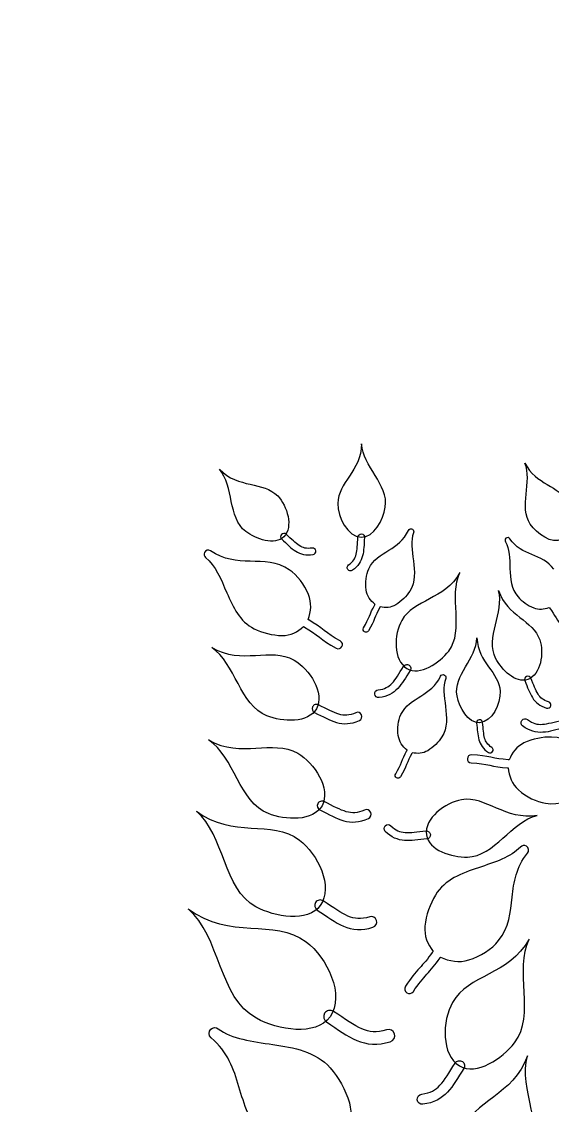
# Model space of a CAD drawing. Extents: x 5.1 to 86.3, y 5.1 to 86.3.
# Drawn here: x 21.09 to 25.39, y 59.46 to 68.23 of the extents above; entities that cross this region are included whole.
import ezdxf

# ---------------------------------------------------------------- set-up
doc = ezdxf.new("R2010")
doc.units = 0
doc.layers.add('View004', color=7, linetype='CONTINUOUS')

msp = doc.modelspace()

# ---------------------------------------------------------------- linework, layer by layer
at = {"layer": 'View004', "color": 1}
for p, q in [((23.196243, 64.079094), (23.196243, 64.079094)), ((23.216527, 64.061175), (23.216527, 64.061175)), ((23.844577, 64.083778), (23.844577, 64.083778)), ((24.257152, 64.121485), (24.257063, 64.121488)), ((23.842193, 64.056817), (23.842193, 64.056817)), ((25.012871, 64.048382), (25.012872, 64.04831)), ((22.573893, 63.934472), (22.573903, 63.934459)), ((24.229231, 63.021952), (24.229231, 63.021952)), ((24.211558, 62.995535), (24.211558, 62.995535)), ((24.517096, 62.942326), (24.517008, 62.94233)), ((25.180336, 62.932116), (25.180336, 62.932116)), ((25.19099, 62.907183), (25.19099, 62.907183)), ((23.448425, 62.685669), (23.448425, 62.685669)), ((23.480217, 62.670596), (23.480217, 62.670596)), ((24.79749, 62.581651), (24.79749, 62.581651)), ((24.80033, 62.557237), (24.80033, 62.557237)), ((23.490553, 61.901517), (23.490553, 61.901517)), ((23.524959, 61.885268), (23.524959, 61.885268)), ((24.369806, 61.649711), (24.369806, 61.649711)), ((24.402345, 61.652631), (24.402345, 61.652631)), ((25.178902, 61.558276), (25.178907, 61.558233)), ((23.472787, 61.103194), (23.472787, 61.103194)), ((23.510888, 61.079004), (23.510888, 61.079004)), ((23.545915, 60.207058), (23.545915, 60.207058)), ((23.589544, 60.179358), (23.589544, 60.179358)), ((22.625741, 60.079286), (22.625752, 60.079238)), ((24.637391, 59.78227), (24.637391, 59.78227)), ((24.660624, 59.817191), (24.660624, 59.817191))]:
    msp.add_line(p, q, dxfattribs=at)
at = {"layer": 'View004', "color": 3}
msp.add_open_spline([(7.701295, 45.701241), (7.701295, 59.277333), (14.944054, 71.82216), (26.701295, 78.610206)], degree=3, dxfattribs=at)
at = {"layer": 'View004', "color": 1}
for points in [[(23.845083, 64.811487), (23.842517, 64.592084), (23.654558, 64.499465), (23.651984, 64.330384)], [(24.037122, 64.300546), (24.065668, 64.480239), (23.853571, 64.633137), (23.845083, 64.811487)], [(22.907368, 64.10385), (22.76299, 64.214573), (22.811643, 64.47147), (22.695058, 64.606707)], [(22.695058, 64.606707), (22.847915, 64.449293), (23.048023, 64.511452), (23.166254, 64.390554)], [(25.210446, 64.163577), (25.116385, 64.299413), (25.229817, 64.507997), (25.166594, 64.657306)], [(25.166594, 64.657306), (25.255015, 64.478748), (25.445288, 64.476894), (25.513917, 64.339525)], [(23.166254, 64.390554), (23.243909, 64.31115), (23.294498, 64.140268), (23.216527, 64.061175)], [(23.651984, 64.330384), (23.650292, 64.219332), (23.731191, 64.06054), (23.842193, 64.056817)], [(23.842193, 64.056817), (23.946165, 64.05333), (24.020801, 64.197804), (24.037122, 64.300546)], [(25.465875, 64.040793), (25.382152, 63.997033), (25.264227, 64.08591), (25.210446, 64.163577)], [(23.216527, 64.061175), (23.143494, 63.98709), (22.989917, 64.040542), (22.907368, 64.10385)], [(23.196243, 64.079094), (23.186518, 64.068084), (23.187523, 64.051285), (23.19849, 64.041512)], [(23.214957, 64.087975), (23.207778, 64.087656), (23.20103, 64.084454), (23.196243, 64.079094)], [(23.234386, 64.080789), (23.229142, 64.085703), (23.222137, 64.088294), (23.214957, 64.087975)], [(23.341223, 63.989442), (23.310924, 64.008427), (23.278546, 64.040691), (23.234386, 64.080789)], [(23.815737, 64.058757), (23.81616, 64.065931), (23.819459, 64.072632), (23.824887, 64.077342)], [(23.824887, 64.077342), (23.830316, 64.082052), (23.837415, 64.084372), (23.844577, 64.083778)], [(23.844577, 64.083778), (23.85921, 64.082483), (23.870042, 64.069603), (23.868811, 64.054965)], [(24.065652, 63.952058), (24.127698, 63.991274), (24.187263, 64.031941), (24.224069, 64.111665)], [(24.224069, 64.111665), (24.229845, 64.124274), (24.245432, 64.128887), (24.257152, 64.121485)], [(24.266085, 64.093703), (24.241293, 64.030387), (24.253651, 63.95001), (24.264261, 63.86652)], [(24.257063, 64.121488), (24.266335, 64.11556), (24.270128, 64.103925), (24.266085, 64.093703)], [(23.19849, 64.041512), (23.241398, 64.002561), (23.274164, 63.96816), (23.312615, 63.944094)], [(23.444712, 63.969373), (23.398828, 63.962643), (23.371514, 63.97045), (23.341223, 63.989442)], [(23.801093, 63.918958), (23.810009, 63.953583), (23.811295, 63.999274), (23.815737, 64.058757)], [(23.868811, 64.054965), (23.864487, 63.997176), (23.864391, 63.949668), (23.853056, 63.905745)], [(25.012872, 64.04831), (25.004945, 64.041242), (25.003136, 64.029515), (25.008616, 64.02038)], [(25.008616, 64.02038), (25.04214, 63.963798), (25.042862, 63.885147), (25.045765, 63.8038)], [(25.045984, 64.044126), (25.038536, 64.05526), (25.022911, 64.057236), (25.012871, 64.048382)], [(25.222063, 63.916433), (25.156726, 63.944211), (25.093534, 63.973752), (25.045984, 64.044126)], [(22.573903, 63.934459), (22.566607, 63.92005), (22.570483, 63.902456), (22.583236, 63.892522)], [(22.623133, 63.946746), (22.606391, 63.958389), (22.583211, 63.952598), (22.573893, 63.934472)], [(22.583236, 63.892522), (22.661939, 63.830848), (22.706337, 63.719805), (22.755317, 63.606151)], [(22.943033, 63.862937), (22.835147, 63.866281), (22.729316, 63.873266), (22.623133, 63.946746)], [(23.312615, 63.944094), (23.351038, 63.919999), (23.396283, 63.908289), (23.452374, 63.916516)], [(23.474972, 63.946775), (23.472856, 63.961371), (23.459308, 63.971488), (23.444712, 63.969373)], [(23.452374, 63.916516), (23.46697, 63.918631), (23.477087, 63.932179), (23.474972, 63.946775)], [(23.739822, 63.833175), (23.777743, 63.85987), (23.792186, 63.884331), (23.801093, 63.918958)], [(23.853056, 63.905745), (23.841763, 63.861821), (23.816996, 63.822187), (23.77064, 63.789553)], [(23.903669, 63.802113), (23.937922, 63.87565), (24.003609, 63.912841), (24.065652, 63.952058)], [(25.400043, 63.79852), (25.355894, 63.863386), (25.287397, 63.888658), (25.222063, 63.916433)], [(23.260232, 63.794036), (23.161904, 63.861592), (23.050919, 63.859624), (22.943033, 63.862937)], [(23.73342, 63.795955), (23.72491, 63.808), (23.727776, 63.824664), (23.739822, 63.833175)], [(23.881644, 63.63155), (23.873041, 63.690351), (23.881041, 63.753556), (23.903669, 63.802113)], [(24.264261, 63.86652), (24.27484, 63.783029), (24.283268, 63.69509), (24.235145, 63.621385)], [(25.045765, 63.8038), (25.048653, 63.722453), (25.054315, 63.637194), (25.111725, 63.574327)], [(23.415558, 63.594449), (23.382528, 63.675359), (23.325169, 63.749436), (23.260232, 63.794036)], [(23.77064, 63.789553), (23.758595, 63.781043), (23.741931, 63.783909), (23.73342, 63.795955)], [(24.640503, 63.771021), (24.51402, 63.54654), (24.268192, 63.557258), (24.170105, 63.384601)], [(24.549856, 63.136487), (24.680678, 63.305411), (24.548575, 63.582574), (24.640503, 63.771021)], [(23.954125, 63.513887), (23.917463, 63.543223), (23.888818, 63.582515), (23.881644, 63.63155)], [(24.929581, 63.07867), (24.846524, 63.240911), (25.000958, 63.452459), (24.953586, 63.624937)], [(24.953586, 63.624937), (25.024249, 63.416803), (25.232036, 63.387047), (25.28706, 63.226836)], [(22.755317, 63.606151), (22.804299, 63.492498), (22.859319, 63.374813), (22.975335, 63.317406)], [(23.411682, 63.391261), (23.4362, 63.455808), (23.443131, 63.52698), (23.415558, 63.594449)], [(24.235145, 63.621385), (24.208697, 63.580869), (24.167984, 63.538609), (24.121143, 63.510163)], [(25.111725, 63.574327), (25.14328, 63.53977), (25.188728, 63.505768), (25.237871, 63.485908)], [(23.86122, 63.323335), (23.906927, 63.399524), (23.9098, 63.436669), (23.951997, 63.510391)], [(23.991864, 63.487865), (23.952625, 63.419366), (23.94922, 63.380892), (23.900642, 63.299896)], [(23.951997, 63.510391), (23.952594, 63.511607), (23.953289, 63.512823), (23.954125, 63.513887)], [(23.994372, 63.493793), (23.993753, 63.491741), (23.992928, 63.489689), (23.991864, 63.487865)], [(24.121143, 63.510163), (24.0822, 63.486512), (24.037103, 63.484073), (23.994372, 63.493793)], [(25.237871, 63.485908), (25.278728, 63.469393), (25.322159, 63.474082), (25.361436, 63.490012)], [(25.361436, 63.490012), (25.362348, 63.488112), (25.363412, 63.486364), (25.36478, 63.484768)], [(25.36478, 63.484768), (25.412903, 63.425488), (25.422145, 63.389291), (25.481132, 63.319537)], [(23.416926, 63.388373), (23.415254, 63.389513), (23.413506, 63.390425), (23.411682, 63.391261)], [(23.671658, 63.219262), (23.556846, 63.28162), (23.525456, 63.326522), (23.416926, 63.388373)], [(24.170105, 63.384601), (24.10568, 63.271201), (24.099356, 63.062023), (24.211558, 62.995535)], [(22.975335, 63.317406), (23.039106, 63.285851), (23.122248, 63.262739), (23.202828, 63.261706)], [(23.202828, 63.261706), (23.269822, 63.26087), (23.328771, 63.291437), (23.375634, 63.335677)], [(23.375634, 63.335677), (23.37799, 63.333549), (23.380498, 63.331573), (23.383256, 63.330053)], [(23.383256, 63.330053), (23.484134, 63.272604), (23.517193, 63.226417), (23.639237, 63.160119)], [(23.900642, 63.299896), (23.885267, 63.272658), (23.844637, 63.29678), (23.86122, 63.323335)], [(23.639237, 63.160119), (23.679061, 63.137106), (23.712478, 63.198066), (23.671658, 63.219262)], [(24.617276, 62.773595), (24.58686, 62.935996), (24.775558, 63.080104), (24.778794, 63.242214)], [(24.778794, 63.242214), (24.786621, 63.043116), (24.959562, 62.963751), (24.966136, 62.810333)], [(25.28706, 63.226836), (25.323201, 63.121611), (25.295537, 62.945243), (25.19099, 62.907183)], [(22.632334, 63.164083), (22.879972, 63.022547), (23.107514, 63.172285), (23.298746, 63.063881)], [(23.078696, 62.612505), (22.858472, 62.698779), (22.826677, 63.037176), (22.632334, 63.164083)], [(24.211558, 62.995535), (24.316654, 62.933258), (24.475057, 63.039901), (24.549856, 63.136487)], [(23.298746, 63.063881), (23.424349, 62.992684), (23.549106, 62.797478), (23.480217, 62.670596)], [(24.091421, 62.876774), (24.120147, 62.907396), (24.147261, 62.953721), (24.18541, 63.012465)], [(24.18541, 63.012465), (24.189895, 63.019615), (24.197074, 63.024652), (24.205323, 63.026438)], [(24.205323, 63.026438), (24.213571, 63.028224), (24.222191, 63.026607), (24.229231, 63.021952)], [(24.229231, 63.021952), (24.243568, 63.012359), (24.247453, 62.992982), (24.237922, 62.978603)], [(25.19099, 62.907183), (25.093064, 62.871535), (24.977069, 62.985906), (24.929581, 63.07867)], [(24.237922, 62.978603), (24.200851, 62.921536), (24.173936, 62.87267), (24.137473, 62.833838)], [(24.325596, 62.7729), (24.387643, 62.812116), (24.447207, 62.852783), (24.484013, 62.932507)], [(24.484013, 62.932507), (24.489789, 62.945116), (24.505377, 62.949729), (24.517096, 62.942326)], [(24.517008, 62.94233), (24.52628, 62.936402), (24.530072, 62.924767), (24.526029, 62.914545)], [(25.180336, 62.932116), (25.166805, 62.926333), (25.160494, 62.9107), (25.166218, 62.897143)], [(25.201088, 62.932109), (25.194454, 62.934906), (25.186972, 62.934909), (25.180336, 62.932116)], [(25.21558, 62.917256), (25.212947, 62.923957), (25.207722, 62.929312), (25.201088, 62.932109)], [(23.979908, 62.823024), (24.034025, 62.829109), (24.062705, 62.846145), (24.091421, 62.876774)], [(24.137473, 62.833838), (24.10105, 62.794982), (24.053175, 62.768149), (23.987021, 62.76071)], [(24.526029, 62.914545), (24.501238, 62.851229), (24.513595, 62.770851), (24.524205, 62.687362)], [(25.166218, 62.897143), (25.188304, 62.843457), (25.203168, 62.798246), (25.227619, 62.759944)], [(25.272994, 62.788683), (25.253737, 62.818883), (25.238306, 62.861994), (25.21558, 62.917256)], [(23.952307, 62.78831), (23.950343, 62.805517), (23.9627, 62.821059), (23.979908, 62.823024)], [(23.987021, 62.76071), (23.969814, 62.758745), (23.954272, 62.771102), (23.952307, 62.78831)], [(24.163613, 62.622955), (24.197866, 62.696492), (24.263553, 62.733683), (24.325596, 62.7729)], [(24.80033, 62.557237), (24.706037, 62.551466), (24.634666, 62.68074), (24.617276, 62.773595)], [(24.966136, 62.810333), (24.970455, 62.709569), (24.900999, 62.563398), (24.80033, 62.557237)], [(25.227619, 62.759944), (25.252031, 62.721627), (25.287939, 62.691586), (25.342229, 62.674923)], [(25.358014, 62.726045), (25.313602, 62.739676), (25.292242, 62.758479), (25.272994, 62.788683)], [(23.480217, 62.670596), (23.415691, 62.551749), (23.204612, 62.563175), (23.078696, 62.612505)], [(23.448425, 62.685669), (23.440246, 62.668413), (23.447554, 62.647792), (23.464773, 62.639538)], [(23.4686, 62.703505), (23.459747, 62.700519), (23.452473, 62.694089), (23.448425, 62.685669)], [(23.495456, 62.701529), (23.487136, 62.705778), (23.477453, 62.70649), (23.4686, 62.703505)], [(23.66181, 62.625929), (23.617126, 62.638724), (23.56506, 62.667358), (23.495456, 62.701529)], [(24.524205, 62.687362), (24.534784, 62.603871), (24.543213, 62.515932), (24.495089, 62.442227)], [(25.342229, 62.674923), (25.356346, 62.670565), (25.371324, 62.678475), (25.375682, 62.692592)], [(25.375682, 62.692592), (25.380041, 62.706709), (25.372131, 62.721686), (25.358014, 62.726045)], [(23.464773, 62.639538), (23.532401, 62.606348), (23.585721, 62.575186), (23.642418, 62.558982)], [(23.642418, 62.558982), (23.699091, 62.542731), (23.759822, 62.544407), (23.826915, 62.574892)], [(23.798301, 62.638151), (23.743416, 62.613213), (23.706488, 62.613122), (23.66181, 62.625929)], [(23.844237, 62.620829), (23.836336, 62.638297), (23.815769, 62.646053), (23.798301, 62.638151)], [(23.826915, 62.574892), (23.844384, 62.582794), (23.852139, 62.60336), (23.844237, 62.620829)], [(24.141588, 62.452392), (24.132985, 62.511193), (24.140986, 62.574397), (24.163613, 62.622955)], [(24.79749, 62.581651), (24.78424, 62.580108), (24.77473, 62.568145), (24.776214, 62.554888)], [(24.815525, 62.576302), (24.810479, 62.580441), (24.803977, 62.58237), (24.79749, 62.581651)], [(24.824297, 62.559661), (24.823733, 62.566163), (24.820571, 62.572162), (24.815525, 62.576302)], [(25.148487, 62.531072), (25.134231, 62.541735), (25.131318, 62.561935), (25.141981, 62.576191)], [(25.141981, 62.576191), (25.152643, 62.590446), (25.172843, 62.593359), (25.187099, 62.582697)], [(25.187099, 62.582697), (25.231868, 62.549094), (25.265331, 62.541616), (25.308404, 62.54428)], [(25.308404, 62.54428), (25.35148, 62.546932), (25.404421, 62.562466), (25.474372, 62.579509)], [(24.776214, 62.554888), (24.781587, 62.502539), (24.782866, 62.459416), (24.794255, 62.419829)], [(24.841094, 62.433125), (24.832132, 62.464333), (24.82982, 62.505777), (24.824297, 62.559661)], [(25.312578, 62.479697), (25.25794, 62.476313), (25.203213, 62.489996), (25.148487, 62.531072)], [(25.489776, 62.517158), (25.421814, 62.50061), (25.367229, 62.483035), (25.312578, 62.479697)], [(22.607211, 62.417544), (22.87525, 62.264891), (23.121075, 62.427199), (23.32806, 62.310283)], [(23.090835, 61.821784), (22.852533, 61.91472), (22.81759, 62.280623), (22.607211, 62.417544)], [(24.214069, 62.334729), (24.177407, 62.364065), (24.148763, 62.403357), (24.141588, 62.452392)], [(24.495089, 62.442227), (24.468641, 62.401711), (24.427928, 62.359451), (24.381087, 62.331005)], [(24.794255, 62.419829), (24.805608, 62.38024), (24.829083, 62.344884), (24.87198, 62.316422)], [(24.898863, 62.356792), (24.863771, 62.380074), (24.850047, 62.401917), (24.841094, 62.433125)], [(25.380811, 62.441476), (25.311894, 62.441922), (25.229678, 62.4268), (25.159057, 62.393535)], [(25.694861, 62.283278), (25.604014, 62.361498), (25.506196, 62.440667), (25.380811, 62.441476)], [(23.32806, 62.310283), (23.464009, 62.233495), (23.599248, 62.022598), (23.524959, 61.885268)], [(24.121165, 62.144177), (24.166871, 62.220366), (24.169744, 62.257511), (24.211941, 62.331233)], [(24.251808, 62.308707), (24.212569, 62.240208), (24.209164, 62.201734), (24.160586, 62.120738)], [(24.211941, 62.331233), (24.212539, 62.332449), (24.213233, 62.333665), (24.214069, 62.334729)], [(24.254316, 62.314635), (24.253697, 62.312583), (24.252872, 62.310531), (24.251808, 62.308707)], [(24.381087, 62.331005), (24.342145, 62.307354), (24.297048, 62.304914), (24.254316, 62.314635)], [(24.87198, 62.316422), (24.883128, 62.308999), (24.898183, 62.312018), (24.905606, 62.323166)], [(24.905606, 62.323166), (24.913029, 62.334314), (24.91001, 62.349368), (24.898863, 62.356792)], [(25.159057, 62.393535), (25.10034, 62.365886), (25.061974, 62.314239), (25.039915, 62.25584)], [(24.735898, 62.296987), (24.691453, 62.300179), (24.6882, 62.232888), (24.732706, 62.231726)], [(24.732706, 62.231726), (24.859141, 62.226102), (24.905518, 62.200292), (25.026267, 62.192441)], [(25.030894, 62.257512), (24.918676, 62.264808), (24.870301, 62.290983), (24.735898, 62.296987)], [(25.039915, 62.25584), (25.037027, 62.256752), (25.033987, 62.25736), (25.030894, 62.257512)], [(24.160586, 62.120738), (24.145211, 62.0935), (24.104582, 62.117622), (24.121165, 62.144177)], [(25.026267, 62.192441), (25.028167, 62.192182), (25.030143, 62.192097), (25.032043, 62.192183)], [(25.032043, 62.192183), (25.038047, 62.125569), (25.0622, 62.060645), (25.114794, 62.013562)], [(25.266991, 61.807287), (25.005787, 61.763526), (24.855651, 61.967066), (24.654229, 61.93405)], [(25.114794, 62.013562), (25.177866, 61.957101), (25.259231, 61.9169), (25.334698, 61.905588)], [(25.334698, 61.905588), (25.448979, 61.888442), (25.544807, 61.937211), (25.640178, 61.980068)], [(23.524959, 61.885268), (23.455374, 61.756636), (23.227087, 61.768645), (23.090835, 61.821784)], [(23.490553, 61.901517), (23.481736, 61.882842), (23.489673, 61.860554), (23.508309, 61.851656)], [(23.512341, 61.920838), (23.502773, 61.917595), (23.494917, 61.910629), (23.490553, 61.901517)], [(23.541388, 61.918746), (23.532383, 61.923327), (23.52191, 61.924081), (23.512341, 61.920838)], [(23.721414, 61.837264), (23.67307, 61.851028), (23.616716, 61.881907), (23.541388, 61.918746)], [(24.654229, 61.93405), (24.521936, 61.912368), (24.350546, 61.782379), (24.369806, 61.649711)], [(22.990609, 61.068216), (22.723832, 61.212687), (22.736589, 61.648473), (22.509151, 61.840598)], [(22.509151, 61.840598), (22.802133, 61.621466), (23.115352, 61.776291), (23.34174, 61.608209)], [(23.508309, 61.851656), (23.581498, 61.815875), (23.639212, 61.782264), (23.700554, 61.764833)], [(23.700554, 61.764833), (23.761868, 61.747352), (23.827542, 61.749266), (23.900049, 61.782344)], [(23.869, 61.850707), (23.809687, 61.823647), (23.769751, 61.823488), (23.721414, 61.837264)], [(23.918707, 61.83205), (23.910133, 61.850928), (23.887878, 61.859281), (23.869, 61.850707)], [(23.900049, 61.782344), (23.918927, 61.790918), (23.92728, 61.813172), (23.918707, 61.83205)], [(24.70095, 61.47013), (24.920521, 61.474554), (25.056916, 61.759152), (25.266991, 61.807287)], [(24.037023, 61.677697), (24.024343, 61.690192), (24.024192, 61.710601), (24.036687, 61.723281)], [(24.036687, 61.723281), (24.049182, 61.735961), (24.069591, 61.736112), (24.082271, 61.723617)], [(24.082271, 61.723617), (24.122076, 61.684261), (24.154219, 61.672321), (24.197256, 61.669127)], [(23.34174, 61.608209), (23.490434, 61.497815), (23.618544, 61.229691), (23.510888, 61.079004)], [(24.192646, 61.604574), (24.138053, 61.60862), (24.085683, 61.629588), (24.037023, 61.677697)], [(24.373284, 61.617693), (24.303707, 61.6105), (24.247245, 61.60048), (24.192646, 61.604574)], [(24.197256, 61.669127), (24.240294, 61.665921), (24.294851, 61.674142), (24.366466, 61.681555)], [(24.366466, 61.681555), (24.375079, 61.682584), (24.383744, 61.680094), (24.390497, 61.67465)], [(24.369806, 61.649711), (24.387846, 61.525446), (24.575407, 61.4676), (24.70095, 61.47013)], [(24.402345, 61.652631), (24.403927, 61.634971), (24.390937, 61.619353), (24.373284, 61.617693)], [(24.390497, 61.67465), (24.397251, 61.669205), (24.401522, 61.661267), (24.402345, 61.652631)], [(25.130556, 61.551697), (25.053236, 61.468521), (24.923323, 61.428886), (24.790018, 61.384317)], [(25.178907, 61.558233), (25.163304, 61.5679), (25.143012, 61.565149), (25.130556, 61.551697)], [(25.188091, 61.501375), (25.202873, 61.519212), (25.198533, 61.545994), (25.178902, 61.558276)], [(25.06267, 61.147345), (25.076738, 61.269126), (25.09478, 61.388228), (25.188091, 61.501375)], [(24.790018, 61.384317), (24.656713, 61.33975), (24.518269, 61.288724), (24.442212, 61.162913)], [(23.472787, 61.103194), (23.459661, 61.082514), (23.46572, 61.055114), (23.486342, 61.041897)], [(23.501276, 61.122726), (23.489537, 61.120318), (23.479265, 61.113276), (23.472787, 61.103194)], [(23.535154, 61.115986), (23.52523, 61.122703), (23.513016, 61.125133), (23.501276, 61.122726)], [(23.735031, 60.993578), (23.680161, 61.016895), (23.618384, 61.061536), (23.535154, 61.115986)], [(24.442212, 61.162913), (24.400404, 61.09376), (24.366303, 61.001872), (24.35743, 60.910776)], [(24.954376, 60.794949), (25.040226, 60.899773), (25.048603, 61.025566), (25.06267, 61.147345)], [(22.993774, 60.167005), (22.688289, 60.332438), (22.702897, 60.831454), (22.442459, 61.051456)], [(22.442459, 61.051456), (22.777952, 60.800529), (23.136617, 60.977818), (23.395853, 60.785348)], [(23.510888, 61.079004), (23.41005, 60.937861), (23.143142, 60.985612), (22.990609, 61.068216)], [(23.486342, 61.041897), (23.567212, 60.989007), (23.630187, 60.940951), (23.699814, 60.911403)], [(23.910709, 60.987665), (23.836916, 60.964553), (23.789892, 60.970246), (23.735031, 60.993578)], [(23.966462, 60.958388), (23.959151, 60.981868), (23.93419, 60.994976), (23.910709, 60.987665)], [(23.699814, 60.911403), (23.769403, 60.881801), (23.846978, 60.874382), (23.937184, 60.902635)], [(23.937184, 60.902635), (23.960665, 60.909946), (23.973773, 60.934907), (23.966462, 60.958388)], [(24.35743, 60.910776), (24.350058, 60.835042), (24.379044, 60.765402), (24.424629, 60.708139)], [(23.395853, 60.785348), (23.566122, 60.658937), (23.712821, 60.351909), (23.589544, 60.179358)], [(25.200832, 60.807089), (25.034676, 60.510425), (24.710232, 60.52374), (24.581374, 60.295562)], [(24.713655, 60.638238), (24.808379, 60.667886), (24.897695, 60.725722), (24.954376, 60.794949)], [(25.08335, 59.969419), (25.25542, 60.192782), (25.080155, 60.558094), (25.200832, 60.807089)], [(24.417561, 60.700053), (24.342906, 60.591377), (24.287475, 60.558377), (24.200779, 60.426594)], [(24.264619, 60.384247), (24.346164, 60.508223), (24.399981, 60.539456), (24.480351, 60.656372)], [(24.424629, 60.708139), (24.421969, 60.705707), (24.419537, 60.703047), (24.417561, 60.700053)], [(24.480351, 60.656372), (24.481795, 60.658196), (24.483011, 60.660096), (24.484075, 60.662072)], [(24.484075, 60.662072), (24.554786, 60.628153), (24.634666, 60.613515), (24.713655, 60.638238)], [(24.200779, 60.426594), (24.170934, 60.383723), (24.23672, 60.340081), (24.264619, 60.384247)], [(24.581374, 60.295562), (24.496738, 60.145696), (24.489099, 59.869632), (24.637391, 59.78227)], [(23.545915, 60.207058), (23.530884, 60.183377), (23.537822, 60.152001), (23.561437, 60.136866)], [(23.578537, 60.229423), (23.565095, 60.226666), (23.553333, 60.218602), (23.545915, 60.207058)], [(23.61733, 60.221705), (23.605967, 60.229398), (23.59198, 60.23218), (23.578537, 60.229423)], [(23.846209, 60.081536), (23.783377, 60.108237), (23.712638, 60.159355), (23.61733, 60.221705)], [(23.589544, 60.179358), (23.474075, 60.017735), (23.168439, 60.072414), (22.993774, 60.167005)], [(23.561437, 60.136866), (23.65404, 60.076303), (23.726152, 60.021274), (23.805883, 59.987439)], [(22.627033, 60.009336), (22.60554, 60.02747), (22.60497, 60.060393), (22.625741, 60.079286)], [(22.625752, 60.079238), (22.642312, 60.09415), (22.667141, 60.095244), (22.684925, 60.081822)], [(22.684925, 60.081822), (22.79518, 59.999085), (22.958901, 59.979674), (23.127735, 59.955097)], [(24.047377, 60.074766), (23.962878, 60.0483), (23.909031, 60.05482), (23.846209, 60.081536)], [(24.11122, 60.04124), (24.102848, 60.068128), (24.074265, 60.083138), (24.047377, 60.074766)], [(24.077694, 59.977398), (24.104581, 59.98577), (24.119591, 60.014353), (24.11122, 60.04124)], [(22.852998, 59.613375), (22.810004, 59.755831), (22.762835, 59.894235), (22.627033, 60.009336)], [(23.127735, 59.955097), (23.29657, 59.930519), (23.472932, 59.899336), (23.590847, 59.765396)], [(23.805883, 59.987439), (23.885568, 59.953541), (23.974399, 59.945045), (24.077694, 59.977398)], [(24.637391, 59.78227), (24.776292, 59.700441), (24.984968, 59.841707), (25.08335, 59.969419)], [(25.188589, 59.862161), (25.072475, 59.542576), (24.750133, 59.503369), (24.659778, 59.257391)], [(25.207798, 59.016511), (25.341576, 59.26471), (25.109666, 59.596958), (25.188589, 59.862161)], [(24.479253, 59.625141), (24.517058, 59.665649), (24.552683, 59.726873), (24.602828, 59.804523)], [(24.602828, 59.804523), (24.608722, 59.813973), (24.618179, 59.820646), (24.629058, 59.82303)], [(24.629058, 59.82303), (24.639937, 59.825415), (24.651318, 59.823309), (24.660624, 59.817191)], [(24.660624, 59.817191), (24.679576, 59.80458), (24.684768, 59.779022), (24.67224, 59.760015)], [(23.590847, 59.765396), (23.655659, 59.691775), (23.716161, 59.589337), (23.746351, 59.48242)], [(24.67224, 59.760015), (24.623512, 59.684581), (24.588158, 59.620003), (24.54017, 59.568636)], [(23.058151, 59.215682), (22.93305, 59.322446), (22.895991, 59.470919), (22.852998, 59.613375)], [(24.332275, 59.553833), (24.403671, 59.562046), (24.441461, 59.584625), (24.479253, 59.625141)], [(24.29597, 59.50793), (24.29332, 59.530631), (24.309574, 59.551183), (24.332275, 59.553833)], [(24.341873, 59.471624), (24.319172, 59.468974), (24.29862, 59.485229), (24.29597, 59.50793)], [(24.54017, 59.568636), (24.492236, 59.517236), (24.429148, 59.481664), (24.341873, 59.471624)], [(23.746351, 59.48242), (23.771454, 59.393532), (23.751823, 59.304104), (23.709651, 59.225893)]]:
    msp.add_open_spline(points, degree=3, dxfattribs=at)

doc.saveas('drawing.dxf')
